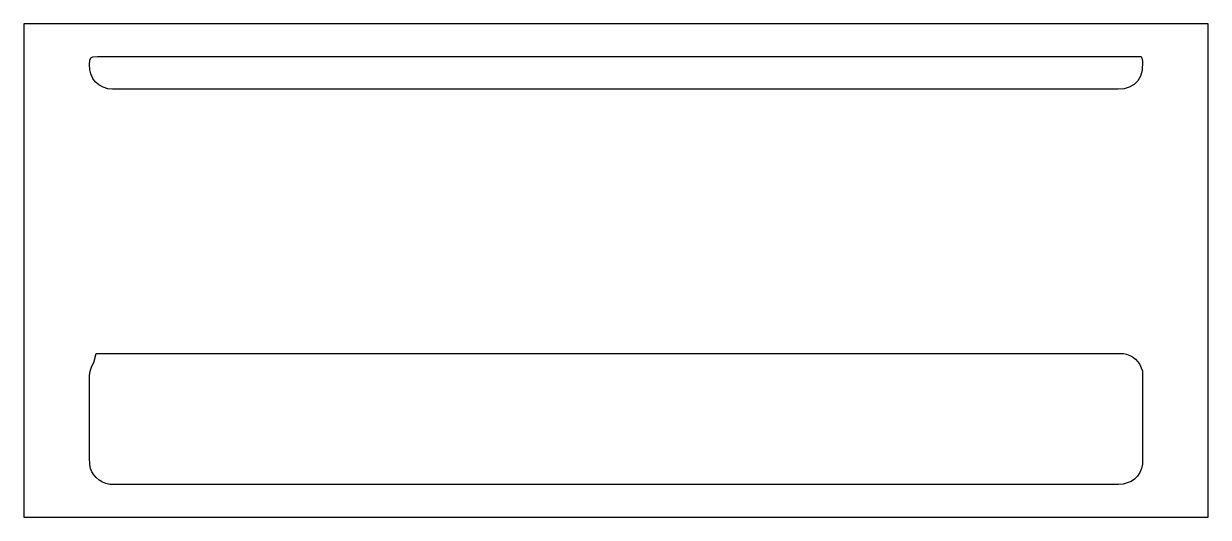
# Model space of a CAD drawing. Header units: inches. Extents: x 0 to 108, y 0 to 45.
import ezdxf

# ---------------------------------------------------------------- set-up
doc = ezdxf.new("R2010")
doc.units = ezdxf.units.IN
doc.header["$MEASUREMENT"] = 0
doc.layers.add('CUT', color=1, linetype='Continuous')

msp = doc.modelspace()

# ---------------------------------------------------------------- linework, layer by layer
at = {"layer": 'CUT'}
for points in [[(0, 0), (108, 0), (108, 45), (0, 45)], [(8.09, 39.02), (7.67, 39.06), (7.26, 39.2), (6.85, 39.42), (6.53, 39.7), (6.3, 40), (6.12, 40.43), (6.03, 40.8), (6, 41.28), (6.02, 41.69), (6.11, 41.88), (6.31, 41.98), (6.72, 42), (101.88, 42), (101.96, 41.77), (101.99, 41.56), (101.97, 40.72), (101.83, 40.23), (101.57, 39.78), (101.24, 39.45), (100.79, 39.2), (100.34, 39.06), (99.77, 39.02)], [(102, 4.83), (101.91, 4.46), (101.75, 4.07), (101.54, 3.75), (101.27, 3.49), (100.96, 3.27), (100.61, 3.13), (100.25, 3.03), (99.82, 3), (7.85, 3), (7.48, 3.09), (7.17, 3.21), (6.89, 3.38), (6.6, 3.63), (6.38, 3.87), (6.21, 4.15), (6.09, 4.46), (6.02, 4.79), (6, 5.45), (6.01, 12.94), (6.06, 13.32), (6.21, 13.77), (6.39, 14.1), (6.6, 14.93), (100.26, 14.93), (100.54, 14.86), (100.85, 14.75), (101.1, 14.62), (101.36, 14.41), (101.59, 14.17), (101.75, 13.94), (101.89, 13.64), (102, 13.36)]]:
    msp.add_lwpolyline(points, close=True, dxfattribs=at)

doc.saveas('drawing.dxf')
